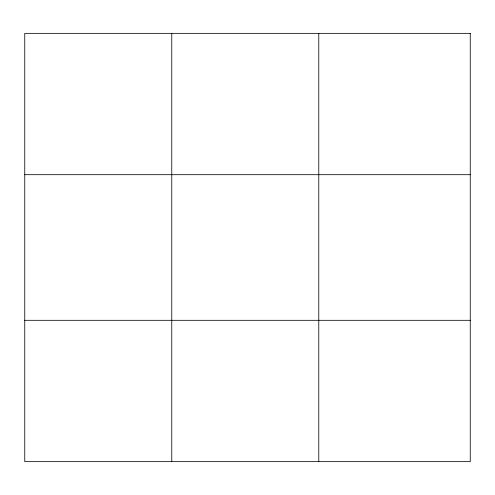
<?xml version="1.0" encoding="UTF-8"?>
<svg xmlns="http://www.w3.org/2000/svg" width="495" height="495" viewBox="0 0 495 495"><rect width="100%" height="100%" fill="white"/><g stroke="black" fill="none" stroke-linecap="round" stroke-linejoin="round"><path stroke-width="0.74" d="M171.765 461.649L171.765 33.351M318.78 461.649L318.78 33.351M24.75 174.692L470.25 174.692M24.75 320.308L470.25 320.308M470.25 33.351L24.75 33.351L24.75 461.649L470.25 461.649L470.25 33.351"/></g></svg>
